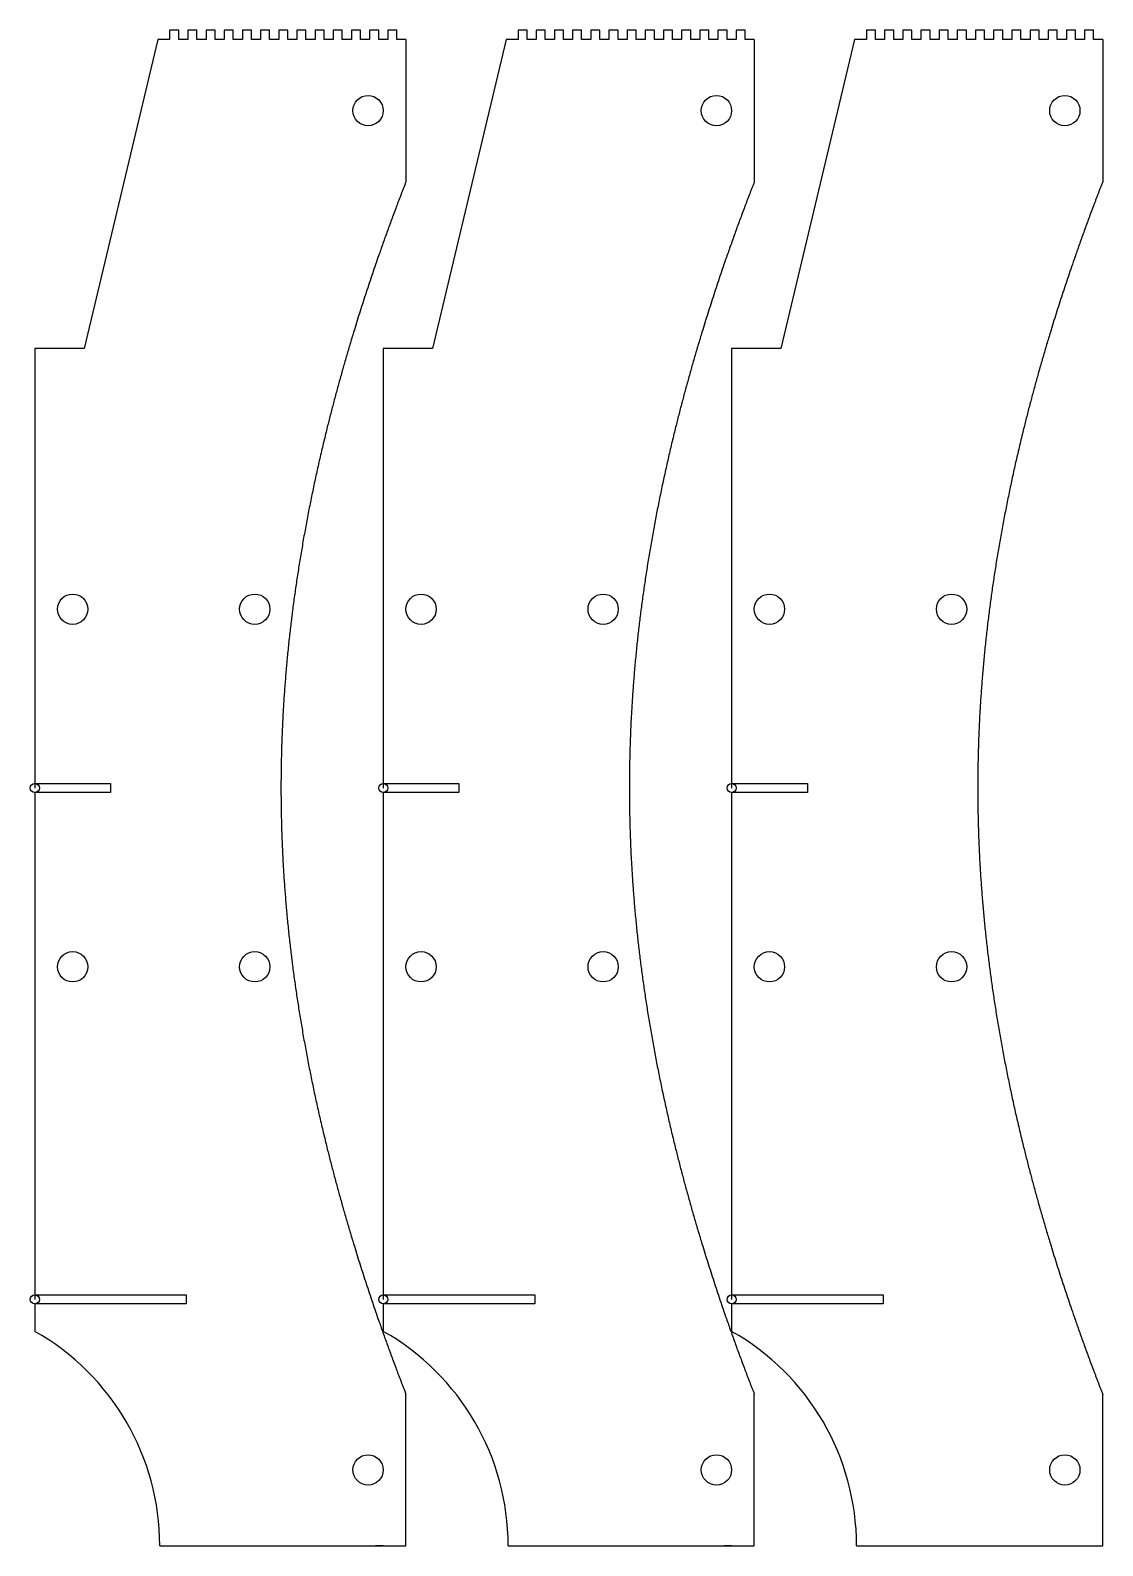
# Model space of a CAD drawing. Header units: millimetres. Extents: x -248 to 460, y 0 to 1000.
import ezdxf

# ---------------------------------------------------------------- set-up
doc = ezdxf.new("R2010")
doc.units = ezdxf.units.MM
doc.layers.get('0').update_dxf_attribs({"linetype": 'CONTINUOUS'})

msp = doc.modelspace()

# ---------------------------------------------------------------- linework, layer by layer
for p, q in [((-150, 1000), (-156, 1000)), ((-156, 1000), (-156, 994)), ((-150, 994), (-150, 1000)), ((-138, 1000), (-144, 1000)), ((-144, 1000), (-144, 994)), ((-138, 994), (-138, 1000)), ((-126, 1000), (-132, 1000)), ((-132, 1000), (-132, 994)), ((-126, 994), (-126, 1000)), ((-114, 1000), (-120, 1000)), ((-120, 1000), (-120, 994)), ((-114, 994), (-114, 1000)), ((-102, 1000), (-108, 1000)), ((-108, 1000), (-108, 994)), ((-102, 994), (-102, 1000)), ((-90, 1000), (-96, 1000)), ((-96, 1000), (-96, 994)), ((-90, 994), (-90, 1000)), ((-78, 1000), (-84, 1000)), ((-84, 1000), (-84, 994)), ((-78, 994), (-78, 1000)), ((-66, 1000), (-72, 1000)), ((-72, 1000), (-72, 994)), ((-66, 994), (-66, 1000)), ((-54, 1000), (-60, 1000)), ((-60, 1000), (-60, 994)), ((-54, 994), (-54, 1000)), ((-42, 1000), (-48, 1000)), ((-48, 1000), (-48, 994)), ((-42, 994), (-42, 1000)), ((-30, 1000), (-36, 1000)), ((-36, 1000), (-36, 994)), ((-30, 994), (-30, 1000)), ((-18, 1000), (-24, 1000)), ((-24, 1000), (-24, 994)), ((-18, 994), (-18, 1000)), ((-6, 1000), (-12, 1000)), ((-12, 1000), (-12, 994)), ((-6, 994), (-6, 1000)), ((74, 1000), (74, 994)), ((80, 1000), (74, 1000)), ((80, 994), (80, 1000)), ((86, 1000), (86, 994)), ((92, 1000), (86, 1000)), ((92, 994), (92, 1000)), ((98, 1000), (98, 994)), ((104, 1000), (98, 1000)), ((104, 994), (104, 1000)), ((110, 1000), (110, 994)), ((116, 1000), (110, 1000)), ((116, 994), (116, 1000)), ((128, 1000), (122, 1000)), ((122, 1000), (122, 994)), ((128, 994), (128, 1000)), ((134, 1000), (134, 994)), ((140, 1000), (134, 1000)), ((140, 994), (140, 1000)), ((146, 1000), (146, 994)), ((152, 1000), (146, 1000)), ((152, 994), (152, 1000)), ((158, 1000), (158, 994)), ((164, 1000), (158, 1000)), ((164, 994), (164, 1000)), ((170, 1000), (170, 994)), ((176, 1000), (170, 1000)), ((176, 994), (176, 1000)), ((182, 1000), (182, 994)), ((188, 1000), (182, 1000)), ((188, 994), (188, 1000)), ((200, 1000), (194, 1000)), ((194, 1000), (194, 994)), ((200, 994), (200, 1000)), ((206, 1000), (206, 994)), ((212, 1000), (206, 1000)), ((212, 994), (212, 1000)), ((218, 1000), (218, 994)), ((224, 1000), (218, 1000)), ((224, 994), (224, 1000)), ((304, 1000), (304, 994)), ((310, 1000), (304, 1000)), ((310, 994), (310, 1000)), ((316, 1000), (316, 994)), ((322, 1000), (316, 1000)), ((322, 994), (322, 1000)), ((328, 1000), (328, 994)), ((334, 1000), (328, 1000)), ((334, 994), (334, 1000)), ((340, 1000), (340, 994)), ((346, 1000), (340, 1000)), ((346, 994), (346, 1000)), ((358, 1000), (352, 1000)), ((352, 1000), (352, 994)), ((358, 994), (358, 1000)), ((364, 1000), (364, 994)), ((370, 1000), (364, 1000)), ((370, 994), (370, 1000)), ((376, 1000), (376, 994)), ((382, 1000), (376, 1000)), ((382, 994), (382, 1000)), ((388, 1000), (388, 994)), ((394, 1000), (388, 1000)), ((394, 994), (394, 1000)), ((400, 1000), (400, 994)), ((406, 1000), (400, 1000)), ((406, 994), (406, 1000)), ((412, 1000), (412, 994)), ((418, 1000), (412, 1000)), ((418, 994), (418, 1000)), ((430, 1000), (424, 1000)), ((424, 1000), (424, 994)), ((430, 994), (430, 1000)), ((436, 1000), (436, 994)), ((442, 1000), (436, 1000)), ((442, 994), (442, 1000)), ((448, 1000), (448, 994)), ((454, 1000), (448, 1000)), ((454, 994), (454, 1000)), ((-163.9, 994), (-212.5, 790)), ((-156, 994), (-163.9, 994)), ((-144, 994), (-150, 994)), ((-132, 994), (-138, 994)), ((-120, 994), (-126, 994)), ((-108, 994), (-114, 994)), ((-96, 994), (-102, 994)), ((-84, 994), (-90, 994)), ((-72, 994), (-78, 994)), ((-60, 994), (-66, 994)), ((-48, 994), (-54, 994)), ((-36, 994), (-42, 994)), ((-24, 994), (-30, 994)), ((-12, 994), (-18, 994)), ((0, 994), (-6, 994)), ((0, 994), (0, 900)), ((66.1, 994), (17.5, 790)), ((74, 994), (66.1, 994)), ((86, 994), (80, 994)), ((98, 994), (92, 994)), ((110, 994), (104, 994)), ((122, 994), (116, 994)), ((134, 994), (128, 994)), ((146, 994), (140, 994)), ((158, 994), (152, 994)), ((170, 994), (164, 994)), ((182, 994), (176, 994)), ((194, 994), (188, 994)), ((206, 994), (200, 994)), ((218, 994), (212, 994)), ((230, 994), (224, 994)), ((230, 994), (230, 900)), ((296.1, 994), (247.5, 790)), ((304, 994), (296.1, 994)), ((316, 994), (310, 994)), ((328, 994), (322, 994)), ((340, 994), (334, 994)), ((352, 994), (346, 994)), ((364, 994), (358, 994)), ((376, 994), (370, 994)), ((388, 994), (382, 994)), ((400, 994), (394, 994)), ((412, 994), (406, 994)), ((424, 994), (418, 994)), ((436, 994), (430, 994)), ((448, 994), (442, 994)), ((460, 994), (454, 994)), ((460, 994), (460, 900)), ((-212.5, 790), (-245, 790)), ((-245, 790), (-245, 500)), ((-15, 790), (-15, 500)), ((17.5, 790), (-15, 790)), ((215, 790), (215, 500)), ((247.5, 790), (215, 790)), ((-245, 503), (-195, 503)), ((-195, 503), (-195, 497)), ((-15, 503), (35, 503)), ((35, 503), (35, 497)), ((215, 503), (265, 503)), ((265, 503), (265, 497)), ((-195, 497), (-245, 497)), ((-245, 497), (-245, 162.5)), ((35, 497), (-15, 497)), ((-15, 497), (-15, 162.5)), ((265, 497), (215, 497)), ((215, 497), (215, 162.5)), ((-245, 165.5), (-145, 165.5)), ((-145, 165.5), (-145, 159.5)), ((-15, 165.5), (85, 165.5)), ((85, 165.5), (85, 159.5)), ((215, 165.5), (315, 165.5)), ((315, 165.5), (315, 159.5)), ((-145, 159.5), (-245, 159.5)), ((-245, 159.5), (-245, 141.4)), ((-15, 159.5), (-15, 141.4)), ((85, 159.5), (-15, 159.5)), ((215, 159.5), (215, 141.4)), ((315, 159.5), (215, 159.5)), ((0, 0), (0, 100)), ((230, 0), (230, 100)), ((460, 0), (460, 100)), ((-162.5, 0), (0, 0)), ((-15, 0), (-20, 0)), ((67.5, 0), (230, 0)), ((215, 0), (210, 0)), ((297.5, 0), (460, 0))]:
    msp.add_line(p, q)
for centre, radius in [((-25, 947), 10), ((205, 947), 10), ((435, 947), 10), ((-220, 618), 10), ((-99.8, 618), 10), ((10, 618), 10), ((130.2, 618), 10), ((240, 618), 10), ((360.2, 618), 10), ((-245, 500), 3), ((-15, 500), 3), ((215, 500), 3), ((-220, 382), 10), ((-99.8, 382), 10), ((10, 382), 10), ((130.2, 382), 10), ((240, 382), 10), ((360.2, 382), 10), ((-245, 162.5), 3), ((-15, 162.5), 3), ((215, 162.5), 3), ((-25, 50), 10), ((205, 50), 10), ((435, 50), 10)]:
    msp.add_circle(centre, radius)
for centre in [(-325, 0), (-95, 0), (135, 0)]:
    msp.add_arc(centre, 162.5, 0, 60.5076)
for points in [[(0, 900), (-6.3, 884), (-18.2, 852), (-34.5, 804), (-53, 740), (-70, 660), (-80.7, 580), (-84.3, 500), (-80.7, 420), (-70, 340), (-53, 260), (-34.5, 196), (-18.2, 148), (-6.3, 116), (0, 100)], [(230, 900), (223.7, 884), (211.8, 852), (195.5, 804), (177, 740), (160, 660), (149.3, 580), (145.7, 500), (149.3, 420), (160, 340), (177, 260), (195.5, 196), (211.8, 148), (223.7, 116), (230, 100)], [(460, 900), (453.7, 884), (441.8, 852), (425.5, 804), (407, 740), (390, 660), (379.3, 580), (375.7, 500), (379.3, 420), (390, 340), (407, 260), (425.5, 196), (441.8, 148), (453.7, 116), (460, 100)]]:
    msp.add_open_spline(points, degree=5)

doc.saveas('drawing.dxf')
